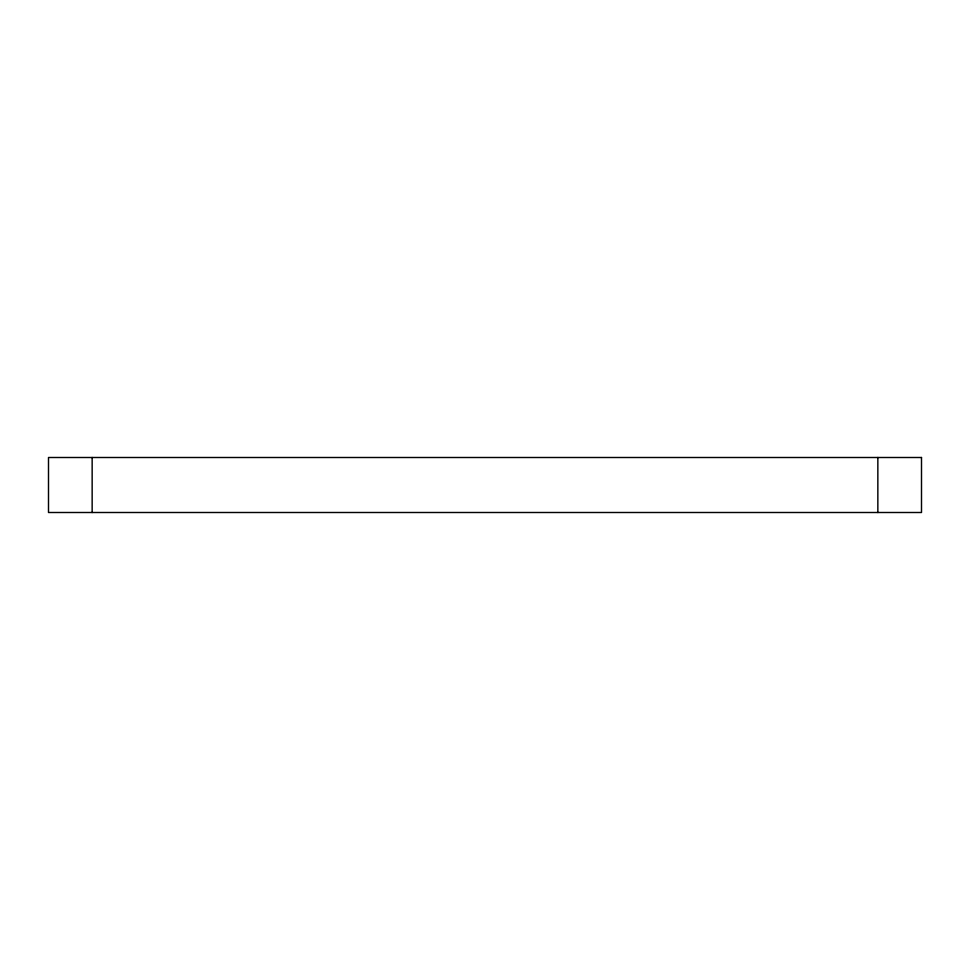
<?xml version="1.0" encoding="UTF-8"?>
<svg xmlns="http://www.w3.org/2000/svg" width="970" height="970" viewBox="0 0 970 970"><rect width="100%" height="100%" fill="white"/><g stroke="black" fill="none" stroke-linecap="round" stroke-linejoin="round"><path stroke-width="1.45" d="M877.85 457.5L877.85 512.5M92.15 457.5L92.15 512.5M921.5 457.5L48.5 457.5L48.5 512.5L921.5 512.5L921.5 457.5"/></g></svg>
